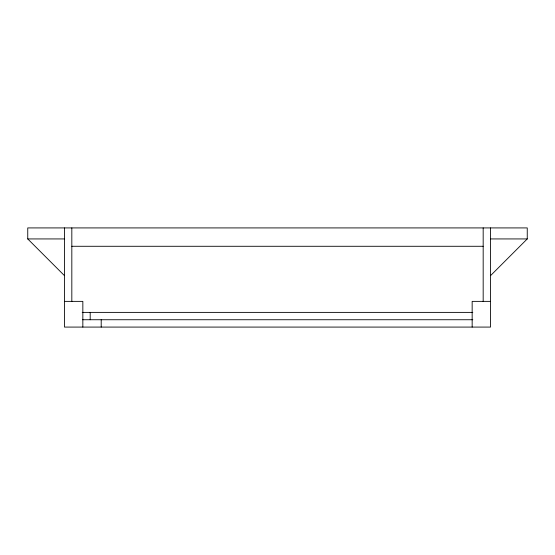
<?xml version="1.0" encoding="UTF-8"?>
<svg xmlns="http://www.w3.org/2000/svg" width="555" height="555" viewBox="0 0 555 555"><rect width="100%" height="100%" fill="white"/><g stroke="black" fill="none" stroke-linecap="round" stroke-linejoin="round"><path stroke-width="0.83" d="M490.523 275.662L527.25 238.934L527.25 227.918L27.75 227.918L27.75 238.934L64.477 275.662M27.75 238.934L64.477 238.934M490.523 238.934L527.25 238.934M71.824 246.281L483.176 246.281M64.477 301.372L82.841 301.372L82.841 327.082M490.523 301.372L472.159 301.372L472.159 327.082M82.216 312.389L472.791 312.389M82.674 319.736L472.791 319.736M490.523 227.918L490.523 327.082L64.477 327.082L64.477 227.918M483.176 227.918L483.176 301.545M101.204 319.736L101.204 327.082M90.188 312.389L90.188 319.736M71.824 227.918L71.824 301.545"/></g></svg>
